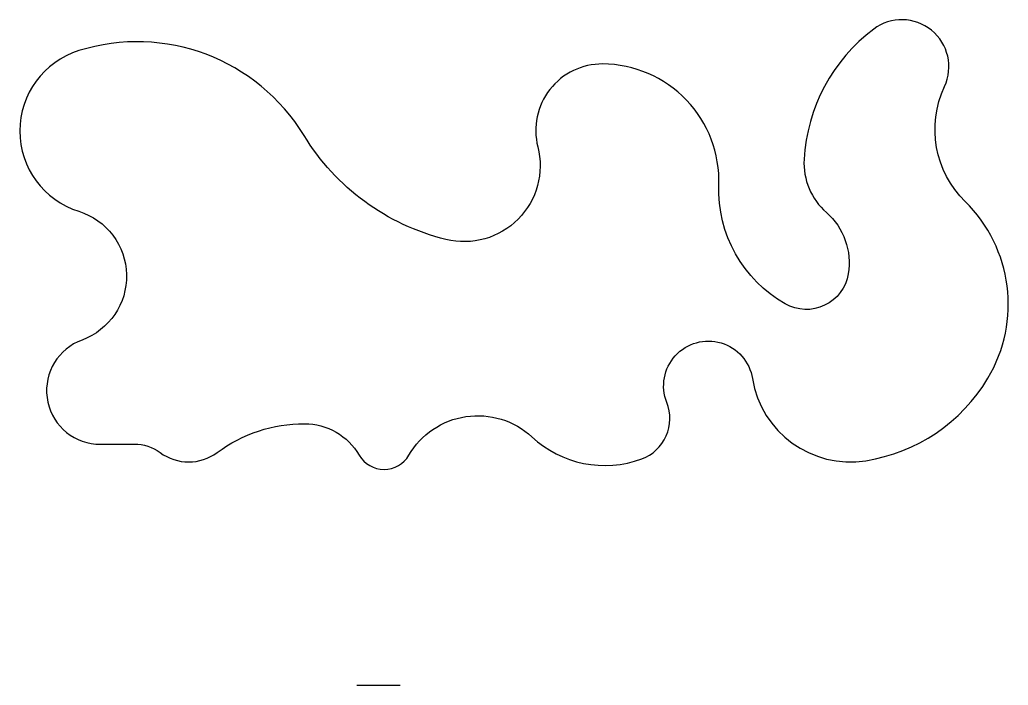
# Model space of a CAD drawing. Header units: metres. Extents: x -4.3 to 41.5, y -11.2 to 19.7.
import ezdxf

# ---------------------------------------------------------------- set-up
doc = ezdxf.new("R2010")
doc.units = ezdxf.units.M
doc.header["$MEASUREMENT"] = 0

msp = doc.modelspace()

# ---------------------------------------------------------------- linework, layer by layer
msp.add_line((11.317, -11.183), (13.317, -11.183))
msp.add_lwpolyline([(-0.788, 0), (1, 0, -0.161502), (2.189, -0.394, 0.331655), (4.84, -0.394, -0.162079), (8.886, 0.942, -0.266073), (11.424, -0.519, 0.574183), (13.724, -0.519, -0.479655), (19.424, 0.331, 0.281714), (24.523, -0.689, 0.422935), (25.687, 1.927, -1.116526), (29.657, 3.033, 0.412619), (34.915, -0.773, 0.222752), (40.571, 3.051, 0.34569), (39.52, 11.242, -0.317522), (38.559, 16.57, 0.780405), (35.277, 19.234, 0.221687), (32.05, 13.199, 0.229791), (33.084, 10.735, -0.258547), (34.099, 7.889, -0.521604), (31.18, 6.494, -0.279531), (28.098, 12.003, 0.422365), (22.714, 17.621, 0.491511), (19.705, 13.779, -0.566293), (15.445, 9.484, -0.198096), (8.864, 14.305, 0.344298), (-1.578, 18.237, 0.7351), (-1.578, 10.789, -0.321507), (0.633, 7.853, -0.320338), (-1.425, 4.821, 0.80658), (-0.788, 0, -3.426949)], format="xyb")

doc.saveas('drawing.dxf')
